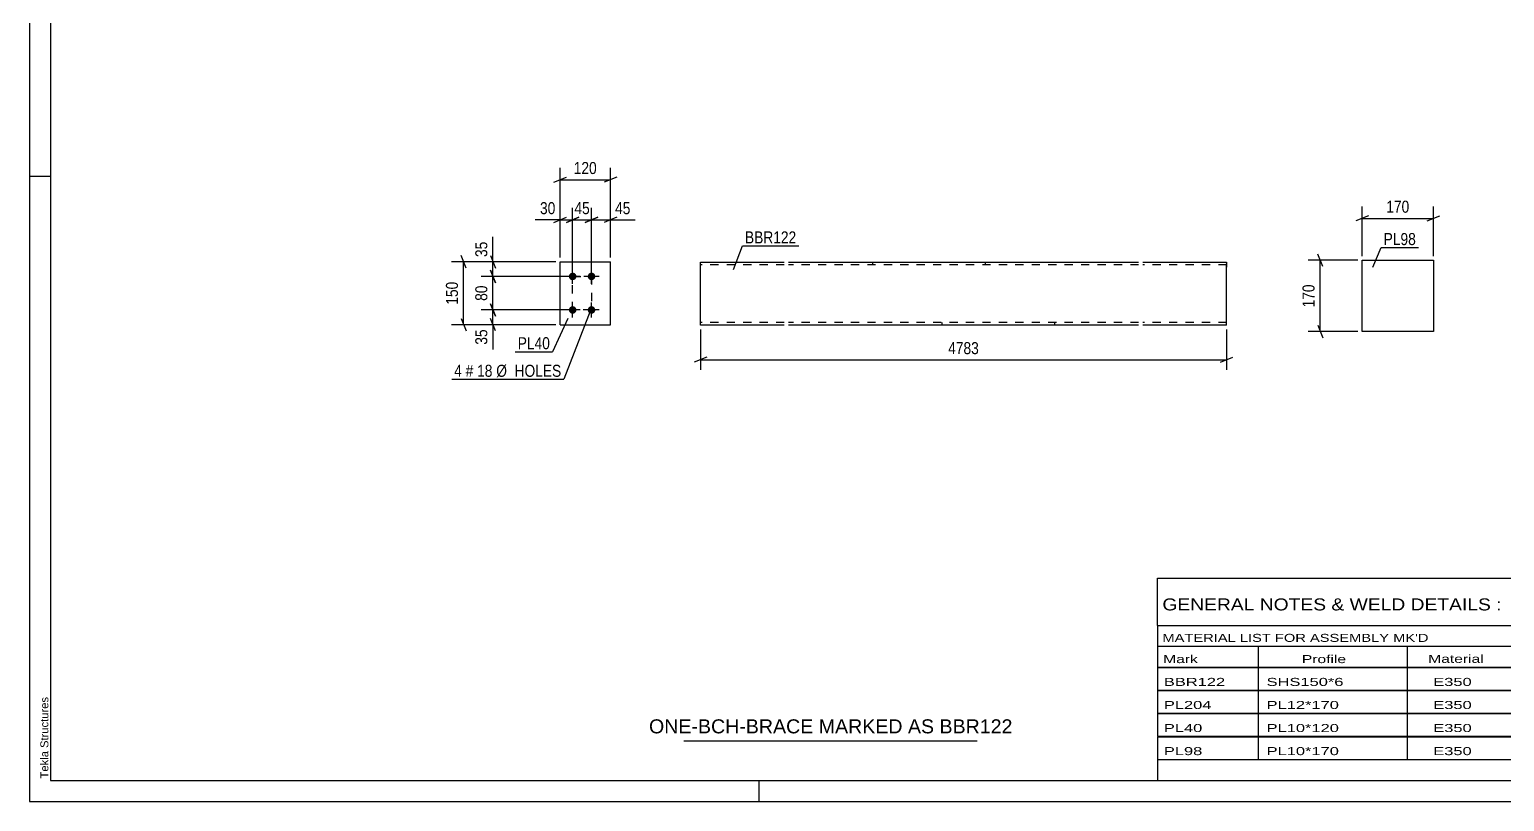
# Model space of a CAD drawing. Header units: millimetres. Extents: x 0 to 594, y 0 to 420.
# Drawn here: x 0 to 351.7, y 0 to 184.1 of the extents above; entities that cross this region are included whole.
import ezdxf

# ---------------------------------------------------------------- set-up
doc = ezdxf.new("R2010")
doc.units = ezdxf.units.MM
doc.linetypes.add('DXK_LINE_DOT2', pattern=[3.9198, 1.9599, -1.9599])
doc.styles.add('Arial', font='ARIAL.TTF', dxfattribs={"height": 0.2})
doc.styles.add('Arial Narrow', font='ARIALN.TTF', dxfattribs={"height": 0.2})

# ---------------------------------------------------------------- blocks, each defined once
blk = doc.blocks.new('Unknown-580610269-1130')
at = {"color": 5, "linetype": 'Continuous'}
for p, q in [((0, 420), (0, 0)), ((5, 415), (5, 5)), ((5, 149), (0, 149)), ((5, 5), (589, 5)), ((174, 0), (174, 5)), ((0, 0), (594, 0))]:
    blk.add_line(p, q, dxfattribs=at)
at = {"color": 174, "linetype": 'Continuous', "style": 'Arial'}
blk.add_text('Tekla Structures', height=1.9102, rotation=90, dxfattribs=at).set_placement((4.5, 5.5))
blk = doc.blocks.new('Part-580610269-2167 - 2161')
at = {"color": 2, "linetype": 'Continuous'}
for p, q in [((126.52, 113.7), (126.52, 128.7)), ((126.52, 128.7), (138.52, 128.7)), ((138.52, 113.7), (138.52, 128.7)), ((126.52, 113.7), (126.52, 113.7)), ((126.52, 113.7), (138.52, 113.7)), ((138.52, 113.7), (138.52, 113.7))]:
    blk.add_line(p, q, dxfattribs=at)
at = {"color": 7, "linetype": 'DXK_LINE_DOT2'}
for p, q in [((126.52, 128.7), (138.52, 128.7)), ((126.52, 113.7), (126.52, 113.7)), ((126.52, 113.7), (138.52, 113.7)), ((138.52, 113.7), (138.52, 113.7))]:
    blk.add_line(p, q, dxfattribs=at)
blk = doc.blocks.new('Bolt-580610269-2200 - 2161')
at = {"linetype": 'Continuous'}
for points in [[(129.52, 124.3), (129.33, 124.32), (129.15, 124.38), (128.99, 124.48), (128.85, 124.6), (128.74, 124.75), (128.66, 124.93), (128.62, 125.11), (128.62, 125.3), (128.66, 125.48), (128.74, 125.65), (128.85, 125.81), (128.99, 125.93), (129.15, 126.03), (129.33, 126.08), (129.52, 126.1), (129.71, 126.08), (129.89, 126.03), (130.05, 125.93), (130.19, 125.81), (130.3, 125.65), (130.38, 125.48), (130.41, 125.3), (130.41, 125.11), (130.38, 124.93), (130.3, 124.75), (130.19, 124.6), (130.05, 124.48), (129.89, 124.38), (129.71, 124.32)], [(134.02, 124.3), (133.83, 124.32), (133.65, 124.38), (133.49, 124.48), (133.35, 124.6), (133.24, 124.75), (133.16, 124.93), (133.12, 125.11), (133.12, 125.3), (133.16, 125.48), (133.24, 125.65), (133.35, 125.81), (133.49, 125.93), (133.65, 126.03), (133.83, 126.08), (134.02, 126.1), (134.21, 126.08), (134.39, 126.03), (134.55, 125.93), (134.69, 125.81), (134.8, 125.65), (134.88, 125.48), (134.91, 125.3), (134.91, 125.11), (134.88, 124.93), (134.8, 124.75), (134.69, 124.6), (134.55, 124.48), (134.39, 124.38), (134.21, 124.32)], [(129.52, 116.3), (129.33, 116.32), (129.15, 116.38), (128.99, 116.48), (128.85, 116.6), (128.74, 116.75), (128.66, 116.93), (128.62, 117.11), (128.62, 117.3), (128.66, 117.48), (128.74, 117.65), (128.85, 117.81), (128.99, 117.93), (129.15, 118.03), (129.33, 118.08), (129.52, 118.1), (129.71, 118.08), (129.89, 118.03), (130.05, 117.93), (130.19, 117.81), (130.3, 117.65), (130.38, 117.48), (130.41, 117.3), (130.41, 117.11), (130.38, 116.93), (130.3, 116.75), (130.19, 116.6), (130.05, 116.48), (129.89, 116.38), (129.71, 116.32)], [(134.02, 116.3), (133.83, 116.32), (133.65, 116.38), (133.49, 116.48), (133.35, 116.6), (133.24, 116.75), (133.16, 116.93), (133.12, 117.11), (133.12, 117.3), (133.16, 117.48), (133.24, 117.65), (133.35, 117.81), (133.49, 117.93), (133.65, 118.03), (133.83, 118.08), (134.02, 118.1), (134.21, 118.08), (134.39, 118.03), (134.55, 117.93), (134.69, 117.81), (134.8, 117.65), (134.88, 117.48), (134.91, 117.3), (134.91, 117.11), (134.88, 116.93), (134.8, 116.75), (134.69, 116.6), (134.55, 116.48), (134.39, 116.38), (134.21, 116.32)]]:
    blk.add_hatch(color=1, dxfattribs=at).paths.add_polyline_path(points)
at = {"color": 1, "linetype": 'Continuous'}
for p, q in [((129.52, 123.4), (129.52, 127)), ((134.02, 123.4), (134.02, 127)), ((131.32, 125.2), (127.72, 125.2)), ((135.82, 125.2), (132.22, 125.2)), ((131.32, 117.2), (127.72, 117.2)), ((129.52, 115.4), (129.52, 119)), ((135.82, 117.2), (132.22, 117.2)), ((134.02, 115.4), (134.02, 119))]:
    blk.add_line(p, q, dxfattribs=at)
blk = doc.blocks.new('Part-580610269-2404 - 2398')
at = {"color": 2, "linetype": 'Continuous'}
for p, q in [((317.78, 112.05), (317.78, 129.05)), ((317.78, 129.05), (334.78, 129.05)), ((334.78, 129.05), (334.78, 112.05)), ((334.78, 112.05), (317.78, 112.05))]:
    blk.add_line(p, q, dxfattribs=at)
blk = doc.blocks.new('Part-580610269-2436 - 2428')
at = {"color": 2, "linetype": 'Continuous'}
for p, q in [((159.99, 113.68), (159.99, 128.58)), ((159.99, 128.58), (179.99, 128.58)), ((180.99, 128.58), (264.47, 128.58)), ((265.47, 128.58), (285.47, 128.58)), ((285.47, 128.58), (285.47, 128.49)), ((285.47, 128.49), (285.47, 127.38)), ((285.47, 113.58), (285.47, 127.38)), ((159.99, 113.58), (159.99, 113.68)), ((179.99, 113.58), (159.99, 113.58)), ((264.47, 113.58), (180.99, 113.58)), ((285.47, 113.58), (265.47, 113.58))]:
    blk.add_line(p, q, dxfattribs=at)
at = {"color": 7, "linetype": 'DXK_LINE_DOT2'}
for p, q in [((179.99, 127.98), (159.99, 127.98)), ((264.47, 127.98), (180.99, 127.98)), ((200.99, 128.58), (200.99, 127.98)), ((227.85, 128.58), (227.85, 127.98)), ((285.47, 127.98), (265.47, 127.98)), ((285.47, 127.38), (285.47, 128.23)), ((159.99, 114.18), (159.99, 114.23)), ((179.99, 114.18), (159.99, 114.18)), ((159.99, 113.58), (159.99, 113.58)), ((264.47, 114.18), (180.99, 114.18)), ((217.61, 113.58), (217.61, 114.18)), ((244.47, 113.58), (244.47, 114.18)), ((285.47, 114.18), (265.47, 114.18)), ((285.47, 114.18), (285.47, 114.23))]:
    blk.add_line(p, q, dxfattribs=at)
blk = doc.blocks.new('Rectangle-580610269-2384 - 2161')
at = {"color": 1, "linetype": 'DXK_LINE_DOT2'}
blk.add_lwpolyline([(129.52, 125.2), (134.02, 125.2), (134.02, 117.2), (129.52, 117.2), (129.52, 125.2)], close=True, dxfattribs=at)
blk = doc.blocks.new('StraightDimension-580610269-2344 - 2161')
at = {"color": 7, "linetype": 'Continuous'}
for p, q in [((129.52, 126.2), (129.52, 141.55)), ((134.02, 126.2), (134.02, 141.55)), ((128.02, 138.1), (131.02, 139.3)), ((129.52, 138.7), (134.02, 138.7)), ((135.52, 139.3), (132.52, 138.1))]:
    blk.add_line(p, q, dxfattribs=at)
at = {"color": 0}
blk.add_wipeout([(134.2, 139.45), (134.2, 143.65), (129.34, 143.65), (129.34, 139.45)], dxfattribs=at)
at = {"color": 3, "style": 'Arial Narrow'}
blk.add_text('45', height=2.863, dxfattribs=at).set_placement((129.94, 140.05))
blk = doc.blocks.new('StraightDimension-580610269-2300 - 2161')
at = {"color": 7, "linetype": 'Continuous'}
for p, q in [((109.92, 130.2), (111.12, 127.2)), ((125.52, 128.7), (107.67, 128.7)), ((111.12, 123.7), (109.92, 126.7)), ((110.52, 125.2), (110.52, 128.7)), ((128.52, 125.2), (107.67, 125.2))]:
    blk.add_line(p, q, dxfattribs=at)
at = {"color": 0}
blk.add_wipeout([(109.77, 134.09), (105.57, 134.09), (105.57, 129.23), (109.77, 129.23)], dxfattribs=at)
at = {"color": 7, "linetype": 'Continuous'}
blk.add_line((110.52, 128.7), (110.52, 134.61), dxfattribs=at)
blk.add_line((110.52, 128.7), (110.52, 134.61), dxfattribs=at)
at = {"color": 3, "style": 'Arial Narrow'}
blk.add_text('35', height=2.863, rotation=90.0002, dxfattribs=at).set_placement((109.17, 129.83))
blk = doc.blocks.new('StraightDimension-580610269-2277 - 2161')
at = {"color": 7, "linetype": 'Continuous'}
for p, q in [((128.52, 117.2), (107.67, 117.2)), ((109.92, 118.7), (111.12, 115.7)), ((110.52, 113.7), (110.52, 117.2)), ((125.52, 113.7), (107.67, 113.7)), ((111.12, 112.2), (109.92, 115.2))]:
    blk.add_line(p, q, dxfattribs=at)
at = {"color": 0}
blk.add_wipeout([(109.77, 113.18), (105.57, 113.18), (105.57, 108.32), (109.77, 108.32)], dxfattribs=at)
at = {"color": 7, "linetype": 'Continuous'}
blk.add_line((110.52, 113.7), (110.52, 107.8), dxfattribs=at)
blk.add_line((110.52, 113.7), (110.52, 107.8), dxfattribs=at)
at = {"color": 3, "style": 'Arial Narrow'}
blk.add_text('35', height=2.863, rotation=90.0002, dxfattribs=at).set_placement((109.17, 108.92))
blk = doc.blocks.new('StraightDimension-580610269-2290 - 2161')
at = {"color": 7, "linetype": 'Continuous'}
for p, q in [((109.92, 126.7), (111.12, 123.7)), ((128.52, 125.2), (107.67, 125.2)), ((110.52, 117.2), (110.52, 125.2)), ((128.52, 117.2), (107.67, 117.2)), ((111.12, 115.7), (109.92, 118.7))]:
    blk.add_line(p, q, dxfattribs=at)
at = {"color": 0}
blk.add_wipeout([(109.77, 123.63), (105.57, 123.63), (105.57, 118.78), (109.77, 118.78)], dxfattribs=at)
at = {"color": 3, "style": 'Arial Narrow'}
blk.add_text('80', height=2.863, rotation=90.0002, dxfattribs=at).set_placement((109.17, 119.38))
blk = doc.blocks.new('StraightDimension-580610269-2314 - 2161')
at = {"color": 7, "linetype": 'Continuous'}
for p, q in [((104.12, 127.2), (102.92, 130.2)), ((125.52, 128.7), (100.67, 128.7)), ((103.52, 113.7), (103.52, 128.7)), ((125.52, 113.7), (100.67, 113.7)), ((102.92, 115.2), (104.12, 112.2))]:
    blk.add_line(p, q, dxfattribs=at)
at = {"color": 0}
blk.add_wipeout([(102.77, 124.55), (98.57, 124.55), (98.57, 117.86), (102.77, 117.86)], dxfattribs=at)
at = {"color": 3, "style": 'Arial Narrow'}
blk.add_text('150', height=2.863, rotation=90.0002, dxfattribs=at).set_placement((102.17, 118.46))
blk = doc.blocks.new('StraightDimension-580610269-2331 - 2161')
at = {"color": 7, "linetype": 'Continuous'}
for p, q in [((126.52, 129.7), (126.52, 141.55)), ((129.52, 126.2), (129.52, 141.55)), ((125.02, 138.1), (128.02, 139.3)), ((126.52, 138.7), (129.52, 138.7)), ((131.02, 139.3), (128.02, 138.1))]:
    blk.add_line(p, q, dxfattribs=at)
at = {"color": 0}
blk.add_wipeout([(125.99, 139.45), (125.99, 143.65), (121.14, 143.65), (121.14, 139.45)], dxfattribs=at)
at = {"color": 7, "linetype": 'Continuous'}
blk.add_line((126.52, 138.7), (120.61, 138.7), dxfattribs=at)
blk.add_line((126.52, 138.7), (120.61, 138.7), dxfattribs=at)
at = {"color": 3, "style": 'Arial Narrow'}
blk.add_text('30', height=2.863, dxfattribs=at).set_placement((121.74, 140.05))
blk = doc.blocks.new('StraightDimension-580610269-2354 - 2161')
at = {"color": 7, "linetype": 'Continuous'}
for p, q in [((134.02, 126.2), (134.02, 141.55)), ((138.52, 129.7), (138.52, 141.55)), ((132.52, 138.1), (135.52, 139.3)), ((134.02, 138.7), (138.52, 138.7)), ((140.02, 139.3), (137.02, 138.1))]:
    blk.add_line(p, q, dxfattribs=at)
at = {"color": 0}
blk.add_wipeout([(143.9, 139.45), (143.9, 143.65), (139.04, 143.65), (139.04, 139.45)], dxfattribs=at)
at = {"color": 7, "linetype": 'Continuous'}
blk.add_line((138.52, 138.7), (144.43, 138.7), dxfattribs=at)
blk.add_line((138.52, 138.7), (144.43, 138.7), dxfattribs=at)
at = {"color": 3, "style": 'Arial Narrow'}
blk.add_text('45', height=2.863, dxfattribs=at).set_placement((139.64, 140.05))
blk = doc.blocks.new('StraightDimension-580610269-2368 - 2161')
at = {"color": 7, "linetype": 'Continuous'}
for p, q in [((125.02, 147.67), (128.02, 148.87)), ((126.52, 129.7), (126.52, 151.12)), ((126.52, 148.27), (138.52, 148.27)), ((140.02, 148.87), (137.02, 147.67)), ((138.52, 129.7), (138.52, 151.12))]:
    blk.add_line(p, q, dxfattribs=at)
at = {"color": 0}
blk.add_wipeout([(135.86, 149.02), (135.86, 153.22), (129.18, 153.22), (129.18, 149.02)], dxfattribs=at)
at = {"color": 3, "style": 'Arial Narrow'}
blk.add_text('120', height=2.863, dxfattribs=at).set_placement((129.78, 149.62))
blk = doc.blocks.new('StraightDimension-580610269-2406 - 2398')
at = {"color": 7, "linetype": 'Continuous'}
for p, q in [((317.78, 130.05), (317.78, 141.9)), ((334.78, 130.05), (334.78, 141.9)), ((319.28, 139.65), (316.28, 138.45)), ((317.78, 139.05), (334.78, 139.05)), ((333.28, 138.45), (336.28, 139.65))]:
    blk.add_line(p, q, dxfattribs=at)
at = {"color": 0}
blk.add_wipeout([(329.62, 139.8), (329.62, 144), (322.94, 144), (322.94, 139.8)], dxfattribs=at)
at = {"color": 3, "style": 'Arial Narrow'}
blk.add_text('170', height=2.863, dxfattribs=at).set_placement((323.54, 140.4))
blk = doc.blocks.new('StraightDimension-580610269-2417 - 2398')
at = {"color": 7, "linetype": 'Continuous'}
for p, q in [((308.38, 127.55), (307.18, 130.55)), ((316.78, 129.05), (304.93, 129.05)), ((307.78, 112.05), (307.78, 129.05)), ((307.18, 113.55), (308.38, 110.55)), ((316.78, 112.05), (304.93, 112.05))]:
    blk.add_line(p, q, dxfattribs=at)
at = {"color": 0}
blk.add_wipeout([(307.03, 123.9), (302.83, 123.9), (302.83, 117.21), (307.03, 117.21)], dxfattribs=at)
at = {"color": 3, "style": 'Arial Narrow'}
blk.add_text('170', height=2.863, rotation=90.0002, dxfattribs=at).set_placement((306.43, 117.81))
blk = doc.blocks.new('StraightDimension-580610269-2441 - 2428')
at = {"color": 7, "linetype": 'Continuous'}
for p, q in [((159.99, 112.58), (159.99, 102.92)), ((285.47, 112.58), (285.47, 102.92)), ((161.49, 105.92), (158.49, 104.72)), ((283.97, 104.72), (286.97, 105.92)), ((159.99, 105.32), (285.47, 105.32))]:
    blk.add_line(p, q, dxfattribs=at)
at = {"color": 0}
blk.add_wipeout([(226.99, 106.07), (226.99, 110.27), (218.47, 110.27), (218.47, 106.07)], dxfattribs=at)
at = {"color": 3, "style": 'Arial Narrow'}
blk.add_text('4783', height=2.863, dxfattribs=at).set_placement((219.07, 106.67))
blk = doc.blocks.new('Unknown-580610269-4786')
at = {"color": 7, "linetype": 'Continuous'}
for p, q in [((269, 53.25), (429, 53.25)), ((269, 42), (269, 53.25)), ((429, 53.25), (429, 42)), ((269, 42), (429, 42)), ((269, 42), (269, 37)), ((429, 42), (429, 37)), ((269, 37), (429, 37)), ((269, 37), (269, 32)), ((293, 37), (293, 32)), ((328.5, 37), (328.5, 32)), ((354.5, 37), (354.5, 32)), ((367.5, 37), (367.5, 32)), ((385, 37), (385, 32)), ((407, 37), (407, 32)), ((429, 37), (429, 32)), ((269, 32), (429, 32)), ((269, 31.95), (269, 26.55)), ((269, 31.95), (429, 31.95)), ((293, 32), (293, 26.5)), ((328.5, 32), (328.5, 26.5)), ((354.5, 32), (354.5, 26.5)), ((367.5, 32), (367.5, 26.5)), ((385, 32), (385, 26.5)), ((407, 32), (407, 26.5)), ((429, 31.95), (429, 26.55)), ((269, 26.55), (429, 26.55)), ((269, 26.45), (269, 21.05)), ((269, 26.45), (429, 26.45)), ((293, 26.5), (293, 21)), ((328.5, 26.5), (328.5, 21)), ((354.5, 26.5), (354.5, 21)), ((367.5, 26.5), (367.5, 21)), ((385, 26.5), (385, 21)), ((407, 26.5), (407, 21)), ((429, 26.45), (429, 21.05)), ((269, 21.05), (429, 21.05)), ((269, 20.95), (269, 15.55)), ((269, 20.95), (429, 20.95)), ((293, 21), (293, 15.5)), ((328.5, 21), (328.5, 15.5)), ((354.5, 21), (354.5, 15.5)), ((367.5, 21), (367.5, 15.5)), ((385, 21), (385, 15.5)), ((407, 21), (407, 15.5)), ((429, 20.95), (429, 15.55)), ((269, 15.55), (429, 15.55)), ((269, 15.45), (269, 10.05)), ((269, 15.45), (429, 15.45)), ((293, 15.5), (293, 10)), ((328.5, 15.5), (328.5, 10)), ((354.5, 15.5), (354.5, 10)), ((367.5, 15.5), (367.5, 10)), ((385, 15.5), (385, 10)), ((407, 15.5), (407, 10)), ((429, 15.45), (429, 10.05)), ((269, 10.05), (429, 10.05)), ((269, 10), (429, 10)), ((269, 10), (269, 5)), ((385, 10), (385, 5)), ((407, 10), (407, 5)), ((429, 10), (429, 5)), ((269, 5), (429, 5))]:
    blk.add_line(p, q, dxfattribs=at)
at = {"color": 7, "style": 'Arial Narrow'}
for s, height, width, p in [('GENERAL NOTES & WELD DETAILS :', 2.8633, 1.4, (270.15, 45.56)), ('REFER TYP DRAWING TYP-01', 1.9089, 1.6, (353.7, 45.66)), ("MATERIAL LIST FOR ASSEMBLY MK'D", 1.9089, 1.6, (270.15, 38.06)), ('BBR122', 1.909, 1.794707, (361.48, 37.97)), ('1', 1.91, 1.794707, (391.08, 38.06)), ('No. Required', 1.9089, 1.6, (400.41, 38.06)), ('Mark', 1.909, 1.7, (270.34, 33)), ('Profile', 1.909, 1.7, (303.41, 33)), ('Material', 1.909, 1.7, (333.54, 33.06)), ('No.', 1.909, 1.7, (358.5, 33.06)), ('Length', 1.909, 1.7, (369, 33.06)), ('Area', 1.909, 1.7, (391.5, 33.06)), ('Weight', 1.909, 1.7, (411, 33.06))]:
    blk.add_text(s, height=height, dxfattribs=dict(at, width=width)).set_placement(p)
at = {"color": 7, "linetype": 'Continuous', "style": 'Arial Narrow'}
for s, height, width, p in [('BBR122', 1.909, 1.794707, (270.5, 27.56)), ('SHS150*6', 1.909, 1.794707, (295, 27.56)), ('E350', 1.909, 1.794707, (334.74, 27.56)), ('1', 1.91, 1.794707, (358.86, 27.56)), ('4783', 1.909, 1.794707, (371.58, 27.56)), ('2.9', 1.909, 1.794707, (395.32, 27.56)), ('129.4', 1.909, 1.794707, (411.96, 27.56)), ('PL204', 1.909, 1.794707, (270.5, 22.06)), ('PL12*170', 1.909, 1.794707, (295, 22.06)), ('E350', 1.909, 1.794707, (334.74, 22.06)), ('1', 1.91, 1.794707, (358.86, 22.06)), ('683', 1.909, 1.794707, (373.77, 22.06)), ('0.3', 1.909, 1.794707, (395.32, 22.06)), ('10.9', 1.909, 1.794707, (414.14, 22.06)), ('PL40', 1.909, 1.794707, (270.5, 16.56)), ('PL10*120', 1.909, 1.794707, (295, 16.56)), ('E350', 1.909, 1.794707, (334.74, 16.56)), ('4', 1.91, 1.794707, (358.86, 16.56)), ('150', 1.909, 1.794707, (373.77, 16.56)), ('0.0', 1.909, 1.794707, (395.32, 16.56)), ('5.7', 1.909, 1.794707, (416.33, 16.56)), ('PL98', 1.909, 1.794707, (270.5, 11.06)), ('PL10*170', 1.909, 1.794707, (295, 11.06)), ('E350', 1.909, 1.794707, (334.74, 11.06)), ('2', 1.91, 1.794707, (358.86, 11.06)), ('170', 1.909, 1.794707, (373.77, 11.06)), ('0.1', 1.909, 1.794707, (395.32, 11.06)), ('4.5', 1.909, 1.794707, (416.33, 11.06)), ('Total', 1.909, 1.7, (371.33, 6.5)), ('3.4', 1.909, 1.794707, (394.83, 6.5)), ('150.6', 1.909, 1.794707, (411.96, 6.5))]:
    blk.add_text(s, height=height, dxfattribs=dict(at, width=width)).set_placement(p)
blk = doc.blocks.new('Unknown-580610269-4787')
at = {"color": 7, "linetype": 'Continuous'}
blk.add_line((156, 14.5), (226, 14.5), dxfattribs=at)
at = {"color": 7, "style": 'Arial'}
blk.add_text('ONE-BCH-BRACE MARKED AS BBR122', height=3.3428, dxfattribs=at).set_placement((147.73, 16.25))
blk = doc.blocks.new('Mark-580610269-2163 - 2161')
at = {"color": 0}
blk.add_wipeout([(124.11, 107.85), (124.11, 110.85), (116.43, 110.85), (116.43, 107.85)], dxfattribs=at)
blk.add_wipeout([(124.11, 107.85), (124.11, 110.85), (116.43, 110.85), (116.43, 107.85)], dxfattribs=at)
at = {"color": 30, "linetype": 'Continuous'}
for p in [(128.36, 115.21), (115.83, 107.25)]:
    blk.add_line(p, (124.71, 107.25), dxfattribs=at)
at = {"color": 3, "style": 'Arial Narrow'}
blk.add_text('PL40', height=2.863, dxfattribs=at).set_placement((116.43, 107.85))
blk = doc.blocks.new('Mark-580610269-2196 - 2161')
at = {"color": 0}
blk.add_wipeout([(103.11, 101.27), (103.11, 104.27), (101.28, 104.27), (101.28, 101.27)], dxfattribs=at)
blk.add_wipeout([(103.11, 101.27), (103.11, 104.27), (101.28, 104.27), (101.28, 101.27)], dxfattribs=at)
blk.add_wipeout([(105.84, 101.27), (105.84, 104.27), (104.01, 104.27), (104.01, 101.27)], dxfattribs=at)
blk.add_wipeout([(105.84, 101.27), (105.84, 104.27), (104.01, 104.27), (104.01, 101.27)], dxfattribs=at)
at = {"color": 3, "style": 'Arial Narrow'}
blk.add_text('4', height=2.86, dxfattribs=at).set_placement((101.28, 101.27))
at = {"color": 0}
blk.add_wipeout([(110.4, 101.27), (110.4, 104.27), (106.74, 104.27), (106.74, 101.27)], dxfattribs=at)
blk.add_wipeout([(110.4, 101.27), (110.4, 104.27), (106.74, 104.27), (106.74, 101.27)], dxfattribs=at)
at = {"color": 3, "style": 'Arial Narrow'}
blk.add_text('#', height=2.86, dxfattribs=at).set_placement((104.01, 101.27))
at = {"color": 0}
blk.add_wipeout([(126.82, 101.27), (126.82, 104.27), (111.3, 104.27), (111.3, 101.27)], dxfattribs=at)
blk.add_wipeout([(126.82, 101.27), (126.82, 104.27), (111.3, 104.27), (111.3, 101.27)], dxfattribs=at)
at = {"color": 7, "linetype": 'Continuous'}
for p in [(133.85, 117.3), (100.68, 100.67)]:
    blk.add_line(p, (127.42, 100.67), dxfattribs=at)
at = {"color": 3, "style": 'Arial Narrow'}
for s, p in [('18', (106.74, 101.27)), ('Ø  HOLES', (111.3, 101.27))]:
    blk.add_text(s, height=2.863, dxfattribs=at).set_placement(p)
blk = doc.blocks.new('Mark-580610269-2400 - 2398')
at = {"color": 0}
blk.add_wipeout([(330.59, 132.68), (330.59, 135.68), (322.92, 135.68), (322.92, 132.68)], dxfattribs=at)
blk.add_wipeout([(330.59, 132.68), (330.59, 135.68), (322.92, 135.68), (322.92, 132.68)], dxfattribs=at)
at = {"color": 30, "linetype": 'Continuous'}
for p, q in [((320.35, 127.4), (322.32, 132.08)), ((322.32, 132.08), (331.19, 132.08))]:
    blk.add_line(p, q, dxfattribs=at)
at = {"color": 3, "style": 'Arial Narrow'}
blk.add_text('PL98', height=2.863, dxfattribs=at).set_placement((322.92, 132.68))
blk = doc.blocks.new('Mark-580610269-2432 - 2428')
at = {"color": 0}
blk.add_wipeout([(182.85, 133.08), (182.85, 136.08), (170.61, 136.08), (170.61, 133.08)], dxfattribs=at)
blk.add_wipeout([(182.85, 133.08), (182.85, 136.08), (170.61, 136.08), (170.61, 133.08)], dxfattribs=at)
at = {"color": 30, "linetype": 'Continuous'}
for p, q in [((167.87, 126.83), (170.01, 132.48)), ((170.01, 132.48), (183.45, 132.48))]:
    blk.add_line(p, q, dxfattribs=at)
at = {"color": 3, "style": 'Arial Narrow'}
blk.add_text('BBR122', height=2.863, dxfattribs=at).set_placement((170.61, 133.08))

msp = doc.modelspace()

# ---------------------------------------------------------------- block references
for name in ['Unknown-580610269-1130', 'Part-580610269-2167 - 2161', 'Bolt-580610269-2200 - 2161', 'Part-580610269-2436 - 2428', 'Part-580610269-2404 - 2398', 'Rectangle-580610269-2384 - 2161', 'Unknown-580610269-4786', 'Unknown-580610269-4787']:
    msp.add_blockref(name, (0, 0))

# ---------------------------------------------------------------- next in the draw order: block references
for name in ['StraightDimension-580610269-2344 - 2161', 'StraightDimension-580610269-2406 - 2398', 'Mark-580610269-2432 - 2428', 'StraightDimension-580610269-2277 - 2161', 'StraightDimension-580610269-2441 - 2428']:
    msp.add_blockref(name, (0, 0))

# ---------------------------------------------------------------- next in the draw order: block references
for name in ['StraightDimension-580610269-2300 - 2161', 'Mark-580610269-2400 - 2398', 'StraightDimension-580610269-2417 - 2398']:
    msp.add_blockref(name, (0, 0))

# ---------------------------------------------------------------- next in the draw order: block references
msp.add_blockref('StraightDimension-580610269-2290 - 2161', (0, 0))

# ---------------------------------------------------------------- next in the draw order: block references
msp.add_blockref('StraightDimension-580610269-2314 - 2161', (0, 0))

# ---------------------------------------------------------------- next in the draw order: block references
for name in ['StraightDimension-580610269-2331 - 2161', 'Mark-580610269-2163 - 2161']:
    msp.add_blockref(name, (0, 0))

# ---------------------------------------------------------------- next in the draw order: block references
for name in ['StraightDimension-580610269-2354 - 2161', 'Mark-580610269-2196 - 2161']:
    msp.add_blockref(name, (0, 0))

# ---------------------------------------------------------------- next in the draw order: block references
msp.add_blockref('StraightDimension-580610269-2368 - 2161', (0, 0))

doc.saveas('drawing.dxf')
